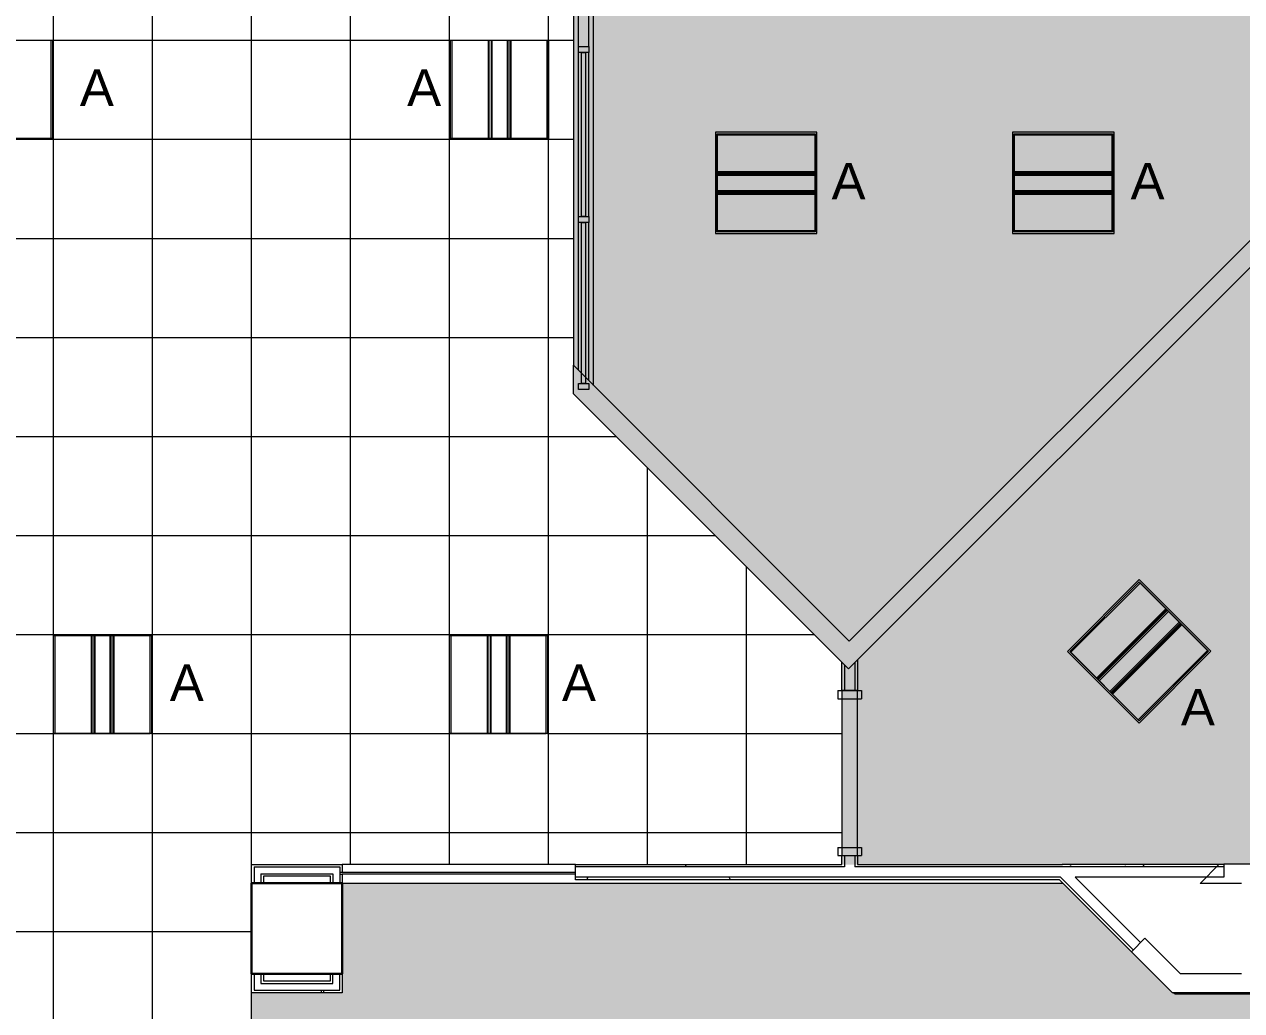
# Model space of a CAD drawing. Header units: inches. Extents: x -1196 to 1003, y -7097 to -4899.
# Drawn here: x -282.1 to 12.9, y -5898.2 to -5659.2 of the extents above; entities that cross this region are included whole.
import ezdxf

# ---------------------------------------------------------------- set-up
doc = ezdxf.new("R2010")
doc.units = ezdxf.units.IN
doc.header["$MEASUREMENT"] = 0
for name, color, linetype, lineweight in [('A-CLNG', 13, 'Continuous', 13), ('A-CLNG-PATT', 13, 'Continuous', 13), ('A-DETL-GENF', 92, 'Continuous', 9), ('A-DOOR', 31, 'Continuous', 13), ('A-DOOR-FRAM', 31, 'Continuous', 20), ('A-GLAZ-CURT', 52, 'Continuous', 9), ('A-GLAZ-CWMG', 51, 'Continuous', 9), ('A-WALL', 113, 'Continuous', 9), ('A-WALL-PATT', 111, 'Continuous', 13), ('E-LITE-EQPM', 33, 'Continuous', 9), ('E-LITE-EQPM-IDEN', 33, 'Continuous', 9), ('I-WALL', 2, 'Continuous', 9), ('S-COLS', 52, 'Continuous', 9)]:
    doc.layers.add(name, color=color, linetype=linetype, lineweight=lineweight)
doc.styles.add('Arial', font='arial.ttf', dxfattribs={"height": 8.851796})
pattern_1 = [(0, (0, 0), (30.72, 7.68), [1.267, -21.773, 1.267, -21.773, -122.88]), (0, (0, 0), (30.72, 7.68), [-46.08, 1.267, -44.813, 1.267, -21.773, -53.76]), (0, (0, 0), (30.72, 7.68), [-115.2, 1.267, -14.093, 1.267, -37.133]), (120, (11.52, 3.84), (-22.011075, 22.7643), [1.267, -21.773, 1.267, -21.773, -122.88]), (120, (11.52, 3.84), (-22.011075, 22.7643), [-46.08, 1.267, -44.813, 1.267, -21.773, -53.76]), (120, (11.52, 3.84), (-22.011075, 22.7643), [-115.2, 1.267, -14.093, 1.267, -37.133]), (240, (15.36, 19.2), (-8.708925, -30.4443), [1.267, -21.773, 1.267, -21.773, -122.88]), (240, (15.36, 19.2), (-8.708925, -30.4443), [-46.08, 1.267, -44.813, 1.267, -21.773, -53.76]), (240, (15.36, 19.2), (-8.708925, -30.4443), [-115.2, 1.267, -14.093, 1.267, -37.133])]

# ---------------------------------------------------------------- blocks, each defined once
blk = doc.blocks.new('Concrete-Rectangular-Column - 24 X 24-V1-FIRST FLOOR RCP')
at = {"layer": 'S-COLS', "lineweight": 30}
for p, q in [((-11, 11), (11, 11)), ((-11, -11), (-11, 11)), ((11, 11), (11, -11)), ((11, -11), (-11, -11))]:
    blk.add_line(p, q, dxfattribs=at)
blk = doc.blocks.new('Rectangular Mullion - 1_5_ x 2_5_ rectangular-4942656-FIRST FLOOR RCP')
at = {"layer": 'A-GLAZ-CWMG'}
for p, q in [((-147.82, -5194.78), (-147.82, -5159.03)), ((-145.32, -5194.78), (-145.32, -5159.03))]:
    blk.add_line(p, q, dxfattribs=at)
blk = doc.blocks.new('Rectangular Mullion - 1_5_ x 2_5_ rectangular-5299781-FIRST FLOOR RCP')
at = {"layer": 'A-GLAZ-CWMG', "lineweight": 20}
for p, q in [((-1.5, 1.25), (0, 1.25)), ((-1.5, -1.25), (-1.5, 1.25)), ((0, 1.25), (0, -1.25)), ((0, -1.25), (-1.5, -1.25))]:
    blk.add_line(p, q, dxfattribs=at)
blk = doc.blocks.new('Rectangular Mullion - 1_5_ x 2_5_ rectangular-4988078-FIRST FLOOR RCP')
at = {"layer": 'A-GLAZ-CWMG'}
for p, q in [((-147.82, -5705.74), (-147.82, -5666.03)), ((-145.32, -5705.74), (-145.32, -5666.03))]:
    blk.add_line(p, q, dxfattribs=at)
blk = doc.blocks.new('System Panel - Glazed-5299815-FIRST FLOOR RCP')
at = {"layer": 'A-GLAZ-CURT', "lineweight": 13}
for p, q in [((-19.48, -0.5), (-19.48, 0.5)), ((-19.48, 0.5), (19.48, 0.5)), ((19.48, 0.5), (19.48, -0.5)), ((19.48, -0.5), (-19.48, -0.5))]:
    blk.add_line(p, q, dxfattribs=at)
blk = doc.blocks.new('Rectangular Mullion - 1_5_ x 2_5_ rectangular-5299771-FIRST FLOOR RCP')
at = {"layer": 'A-GLAZ-CWMG', "lineweight": 20}
for p, q in [((0.75, 1.25), (-0.75, 1.25)), ((-0.75, 1.25), (-0.75, -1.25)), ((0.75, -1.25), (0.75, 1.25)), ((-0.75, -1.25), (0.75, -1.25))]:
    blk.add_line(p, q, dxfattribs=at)
blk = doc.blocks.new('System Panel - Glazed-5299816-FIRST FLOOR RCP')
at = {"layer": 'A-GLAZ-CURT', "lineweight": 13}
for p, q in [((-19.86, -0.5), (-19.86, 0.5)), ((-19.86, 0.5), (19.86, 0.5)), ((19.86, 0.5), (19.86, -0.5)), ((19.86, -0.5), (-19.86, -0.5))]:
    blk.add_line(p, q, dxfattribs=at)
blk = doc.blocks.new('Rectangular Mullion - 1_5_ x 2_5_ rectangular-4988080-FIRST FLOOR RCP')
at = {"layer": 'A-GLAZ-CWMG'}
for p, q in [((-147.82, -5743), (-147.82, -5707.24)), ((-145.32, -5745.5), (-145.32, -5707.24))]:
    blk.add_line(p, q, dxfattribs=at)
blk = doc.blocks.new('Single Flush - OTJ_SOLIDFLUSH_ALUM_D2-5395512-FIRST FLOOR RCP')
at = {"layer": 'A-DOOR-FRAM'}
for p, q in [((-20, -2.875), (-20, 2.875)), ((-20, 2.875), (-18, 2.875)), ((-18, -2.875), (-18, 2.875)), ((18.000004, -2.875), (18.000004, 2.875)), ((18.000004, 2.875), (20.000004, 2.875)), ((20.000004, -2.875), (20.000004, 2.875)), ((-20, -2.875), (-18, -2.875)), ((18.000004, -2.875), (20.000004, -2.875))]:
    blk.add_line(p, q, dxfattribs=at)
blk = doc.blocks.new('L-Recessed-Axis-Plano - 2 X 2-4550865-FIRST FLOOR RCP')
at = {"layer": 'E-LITE-EQPM'}
for p, q in [((11.91, 11.87), (-11.91, 11.87)), ((-11.91, 11.87), (-11.91, -11.88)), ((11.91, -11.88), (11.91, 11.87)), ((-11.88, -11.56), (-11.88, 11.56)), ((-11.88, 11.56), (11.87, 11.56)), ((11.87, 11.56), (11.87, -11.56)), ((-11.88, 2.74), (11.87, 2.74)), ((11.87, 2.51), (-11.88, 2.51)), ((-11.88, 2.3), (11.87, 2.3)), ((-11.88, 2.2), (11.87, 2.2)), ((-11.88, 1.83), (11.87, 1.83)), ((-11.88, -1.83), (11.87, -1.83)), ((-11.88, -2.2), (11.87, -2.2)), ((-11.88, -2.3), (11.87, -2.3)), ((-11.88, -2.51), (11.87, -2.51)), ((-11.88, -2.74), (11.87, -2.74)), ((11.87, -11.56), (-11.88, -11.56)), ((-11.91, -11.88), (11.91, -11.88))]:
    blk.add_line(p, q, dxfattribs=at)
blk = doc.blocks.new('L-Recessed-Axis-Plano - 2 X 2-V70-FIRST FLOOR RCP')
at = {"layer": 'E-LITE-EQPM'}
for p, q in [((-11.91, -11.88), (-11.91, 11.87)), ((-11.91, 11.87), (11.91, 11.87)), ((11.91, 11.87), (11.91, -11.88)), ((11.87, 11.56), (-11.88, 11.56)), ((-11.88, 11.56), (-11.88, 2.55)), ((11.87, 2.55), (11.87, 11.56)), ((-11.88, 2.74), (11.87, 2.74)), ((-11.88, 2.56), (-11.88, 2.49)), ((-11.88, 2.56), (11.87, 2.56)), ((-11.88, 2.49), (-11.88, 2.05)), ((-11.88, 2.49), (11.87, 2.49)), ((-11.88, 2.05), (-11.88, 1.83)), ((-11.88, 2.05), (11.87, 2.05)), ((-11.88, 1.83), (-11.88, -1.83)), ((-11.88, 1.83), (11.87, 1.83)), ((11.87, 2.49), (11.87, 2.56)), ((11.87, 2.05), (11.87, 2.49)), ((11.87, 1.83), (11.87, 2.05)), ((11.87, -1.83), (11.87, 1.83)), ((-11.88, -1.83), (-11.88, -2.05)), ((-11.88, -1.83), (11.87, -1.83)), ((-11.88, -2.05), (-11.88, -2.49)), ((-11.88, -2.05), (11.87, -2.05)), ((-11.88, -2.49), (-11.88, -2.56)), ((11.87, -2.49), (-11.88, -2.49)), ((-11.88, -2.55), (-11.88, -11.56)), ((-11.88, -2.56), (11.87, -2.56)), ((-11.88, -2.74), (11.87, -2.74)), ((11.87, -2.05), (11.87, -1.83)), ((11.87, -2.49), (11.87, -2.05)), ((11.87, -2.56), (11.87, -2.49)), ((11.87, -11.56), (11.87, -2.55)), ((-11.88, -11.56), (11.87, -11.56)), ((11.91, -11.88), (-11.91, -11.88))]:
    blk.add_line(p, q, dxfattribs=at)

msp = doc.modelspace()

# ---------------------------------------------------------------- hatches: boundary and pattern name
at = {"layer": 'A-CLNG-PATT'}
h = msp.add_hatch(dxfattribs=at)
h.set_pattern_fill('FP_12', color=256, style=0, pattern_type=2)
h.set_pattern_definition([(90, (-155.06, -5975.076), (24, -1e-15), []), (0, (-155.06, -5975.076), (0, -24), [])])
h.paths.add_polyline_path([(-353.52, -6366.04), (-334.75, -6347.28), (-300.19, -6347.28), (-300.19, -6353.28), (-291.06, -6353.28), (-291.06, -6363.28), (-237.06, -6363.28), (-237.06, -6353.28), (-227.06, -6353.28), (-227.06, -6347.28), (322.44, -6347.28), (322.42, -6263.08), (-227.06, -6263.08), (-227.06, -5862.78), (-83.94, -5862.78), (-83.94, -5813.77), (-149.01, -5748.71), (-149.01, -5627.86), (-205.06, -5627.86), (-205.06, -5649.28), (-227.06, -5649.28), (-227.06, -5627.86), (-276.76, -5627.86), (-276.76, -5627.28), (-286.06, -5627.28), (-286.06, -5649.28), (-290.94, -5649.28), (-290.94, -5633.28), (-440.19, -5633.28), (-440.19, -5649.28), (-445.06, -5649.28), (-445.06, -6236.97), (-463.83, -6255.73), (-353.89, -6365.68)], flags=0)
h.paths.add_polyline_path([(-265.49, -6310.89), (-275.06, -6310.86), (-275.06, -6287.08), (-251.31, -6287.11), (-251.31, -6310.89), (-265.23, -6310.89)], flags=0)
h.paths.add_polyline_path([(-361.67, -6310.89), (-370.81, -6310.86), (-370.81, -6287.08), (-347.06, -6287.11), (-347.06, -6310.89), (-361.5, -6310.89)], flags=0)
h.paths.add_polyline_path([(-140.81, -6310.89), (-155.06, -6310.86), (-155.06, -6287.08), (-131.31, -6287.11), (-131.31, -6310.89), (-140.7, -6310.89)], flags=0)
h.paths.add_polyline_path([(-20.81, -6310.89), (-35.06, -6310.86), (-35.06, -6287.08), (-11.31, -6287.11), (-11.31, -6310.89), (-20.7, -6310.89)], flags=0)
h.paths.add_polyline_path([(214.33, -6310.89), (204.94, -6310.86), (204.94, -6287.08), (228.69, -6287.11), (228.69, -6310.89), (214.44, -6310.89)], flags=0)
h.paths.add_polyline_path([(99.12, -6310.89), (84.94, -6310.86), (84.94, -6287.08), (108.69, -6287.11), (108.69, -6310.89), (99.19, -6310.89)], flags=0)
h.paths.add_polyline_path([(-370.5, -6310.86), (-361.67, -6310.86), (-361.67, -6287.11), (-370.5, -6287.11), (-370.5, -6308.54)], flags=0)
h.paths.add_polyline_path([(-360.76, -6310.86), (-357.11, -6310.86), (-357.11, -6287.11), (-360.76, -6287.11), (-360.76, -6309.52)], flags=0)
h.paths.add_polyline_path([(-266.38, -6310.86), (-265.92, -6310.86), (-265.92, -6287.11), (-274.75, -6287.11), (-274.75, -6310.86), (-268.56, -6310.86)], flags=0)
h.paths.add_polyline_path([(-261.36, -6310.86), (-261.36, -6287.11), (-265.01, -6287.11), (-265.01, -6310.86)], flags=0)
h.paths.add_polyline_path([(-347.37, -6310.86), (-347.37, -6287.11), (-356.2, -6287.11), (-356.17, -6310.86), (-353.52, -6310.86)], flags=0)
h.paths.add_polyline_path([(-140.45, -6310.86), (-131.62, -6310.86), (-131.62, -6287.11), (-140.45, -6287.11), (-140.45, -6309.97)], flags=0)
h.paths.add_polyline_path([(-145.01, -6310.86), (-141.36, -6310.86), (-141.36, -6287.11), (-145.01, -6287.11), (-145.01, -6309.52)], flags=0)
h.paths.add_polyline_path([(-145.92, -6310.86), (-145.92, -6287.11), (-154.75, -6287.11), (-154.75, -6310.86)], flags=0)
h.paths.add_polyline_path([(-260.45, -6310.86), (-251.62, -6310.86), (-251.62, -6287.11), (-260.45, -6287.11), (-260.45, -6310.13)], flags=0)
h.paths.add_polyline_path([(219.55, -6310.86), (228.38, -6310.86), (228.38, -6287.11), (219.55, -6287.11), (219.55, -6309.97)], flags=0)
h.paths.add_polyline_path([(205.25, -6310.86), (214.08, -6310.86), (214.08, -6287.11), (205.25, -6287.11), (205.25, -6308.54)], flags=0)
h.paths.add_polyline_path([(108.38, -6310.86), (108.38, -6287.11), (99.55, -6287.11), (99.55, -6310.86)], flags=0)
h.paths.add_polyline_path([(-34.75, -6310.86), (-25.92, -6310.86), (-25.92, -6287.11), (-34.75, -6287.11), (-34.75, -6308.54)], flags=0)
h.paths.add_polyline_path([(-11.62, -6310.86), (-11.62, -6287.11), (-20.45, -6287.11), (-20.45, -6310.86)], flags=0)
h.paths.add_polyline_path([(-21.36, -6310.86), (-21.36, -6287.11), (-25.01, -6287.11), (-25.01, -6310.86)], flags=0)
h.paths.add_polyline_path([(218.64, -6310.86), (218.64, -6287.11), (214.99, -6287.11), (214.99, -6310.86)], flags=0)
h.paths.add_polyline_path([(98.64, -6310.86), (98.64, -6287.11), (94.99, -6287.11), (94.99, -6310.86)], flags=0)
h.paths.add_polyline_path([(94.08, -6310.86), (94.08, -6287.11), (85.25, -6287.11), (85.25, -6310.86)], flags=0)
h.paths.add_polyline_path([(-265.67, -6190.89), (-275.06, -6190.86), (-275.06, -6167.08), (-251.31, -6167.11), (-251.31, -6190.89), (-265.56, -6190.89)], flags=0)
h.paths.add_polyline_path([(-357.11, -6190.89), (-370.81, -6190.86), (-370.81, -6167.08), (-347.06, -6167.11), (-347.06, -6190.89), (-356.89, -6190.89)], flags=0)
h.paths.add_polyline_path([(-351.53, -6190.86), (-347.37, -6190.86), (-347.37, -6167.11), (-356.2, -6167.11), (-356.2, -6190.86)], flags=0)
h.paths.add_polyline_path([(-370.5, -6190.86), (-361.67, -6190.86), (-361.67, -6167.11), (-370.5, -6167.11), (-370.5, -6188.54)], flags=0)
h.paths.add_polyline_path([(-251.62, -6190.86), (-251.62, -6167.11), (-260.45, -6167.11), (-260.45, -6190.86), (-258.29, -6190.86)], flags=0)
h.paths.add_polyline_path([(-261.36, -6190.86), (-261.36, -6167.11), (-265.01, -6167.11), (-265.01, -6190.86)], flags=0)
h.paths.add_polyline_path([(-274.75, -6190.86), (-265.92, -6190.86), (-265.92, -6167.11), (-274.75, -6167.11), (-274.75, -6188.54)], flags=0)
h.paths.add_polyline_path([(-357.11, -6190.86), (-357.11, -6167.11), (-360.76, -6167.11), (-360.76, -6190.86)], flags=0)
h.paths.add_polyline_path([(-385.06, -6138.28), (-385.06, -5877.9), (-305.81, -5877.9), (-305.81, -5824.15), (-319.69, -5824.15), (-319.69, -5713.09), (-385.06, -5713.09), (-385.06, -5709.34), (-286.06, -5709.34), (-286.06, -5713.09), (-302.06, -5713.09), (-302.06, -6089.62), (-381.31, -6122.46), (-381.31, -6138.28), (-384.44, -6138.28)], flags=0)
h.paths.add_polyline_path([(-399.43, -6070.89), (-418.81, -6070.86), (-418.81, -6047.08), (-395.06, -6047.11), (-395.06, -6070.89), (-395.37, -6070.89)], flags=0)
h.paths.add_polyline_path([(-260.62, -6070.89), (-275.06, -6070.86), (-275.06, -6047.08), (-251.31, -6047.11), (-251.31, -6070.89), (-260.45, -6070.89)], flags=0)
h.paths.add_polyline_path([(-399.43, -6070.86), (-395.37, -6070.86), (-395.37, -6047.11), (-404.2, -6047.11), (-404.2, -6070.86)], flags=0)
h.paths.add_polyline_path([(-408.76, -6070.86), (-405.11, -6070.86), (-405.11, -6047.11), (-408.76, -6047.11), (-408.76, -6069.52)], flags=0)
h.paths.add_polyline_path([(-409.67, -6070.86), (-409.67, -6047.11), (-418.5, -6047.11), (-418.5, -6070.86), (-417.3, -6070.86)], flags=0)
h.paths.add_polyline_path([(-274.75, -6070.86), (-265.92, -6070.86), (-265.92, -6047.11), (-274.75, -6047.11), (-274.75, -6068.54)], flags=0)
h.paths.add_polyline_path([(-261.36, -6070.86), (-261.36, -6047.11), (-265.01, -6047.11), (-265.01, -6070.86)], flags=0)
h.paths.add_polyline_path([(-260.45, -6070.86), (-251.62, -6070.86), (-251.62, -6047.11), (-260.45, -6047.11), (-260.45, -6069.97)], flags=0)
h.paths.add_polyline_path([(-404.56, -5950.89), (-418.81, -5950.86), (-418.81, -5927.08), (-395.06, -5927.11), (-395.06, -5950.89), (-404.45, -5950.89)], flags=0)
h.paths.add_polyline_path([(-408.76, -5950.86), (-405.11, -5950.86), (-405.11, -5927.11), (-408.76, -5927.11), (-408.76, -5949.52)], flags=0)
h.paths.add_polyline_path([(-399.43, -5950.86), (-395.37, -5950.86), (-395.37, -5927.11), (-404.2, -5927.11), (-404.2, -5950.86), (-400.48, -5950.86)], flags=0)
h.paths.add_polyline_path([(-409.67, -5950.86), (-409.67, -5927.11), (-418.5, -5927.11), (-418.5, -5950.86)], flags=0)
h.paths.add_polyline_path([(-265.67, -5950.49), (-275.06, -5950.46), (-275.06, -5926.68), (-251.31, -5926.71), (-251.31, -5950.49), (-265.56, -5950.49)], flags=0)
h.paths.add_polyline_path([(-274.75, -5950.46), (-265.92, -5950.46), (-265.92, -5926.71), (-274.75, -5926.71), (-274.75, -5948.15)], flags=0)
h.paths.add_polyline_path([(-265.01, -5950.46), (-261.36, -5950.46), (-261.36, -5926.71), (-265.01, -5926.71), (-265.01, -5949.12)], flags=0)
h.paths.add_polyline_path([(-251.62, -5950.46), (-251.62, -5926.71), (-260.45, -5926.71), (-260.45, -5950.46), (-256.05, -5950.46)], flags=0)
h.paths.add_polyline_path([(-361.01, -5854.89), (-371.06, -5854.86), (-371.06, -5831.08), (-347.31, -5831.11), (-347.31, -5854.89), (-357.36, -5854.89)], flags=0)
h.paths.add_polyline_path([(-370.75, -5854.86), (-361.92, -5854.86), (-361.92, -5831.11), (-370.75, -5831.11), (-370.75, -5852.54)], flags=0)
h.paths.add_polyline_path([(-357.36, -5854.86), (-357.36, -5831.11), (-361.01, -5831.11), (-361.01, -5854.86)], flags=0)
h.paths.add_polyline_path([(-356.45, -5854.86), (-347.62, -5854.86), (-347.62, -5831.11), (-356.45, -5831.11), (-356.45, -5853.97)], flags=0)
h.paths.add_polyline_path([(-265.23, -5831.08), (-275.06, -5831.04), (-275.06, -5807.26), (-251.31, -5807.29), (-251.31, -5831.08), (-265.01, -5831.08)], flags=0)
h.paths.add_polyline_path([(-164.62, -5831.08), (-179.06, -5831.04), (-179.06, -5807.26), (-155.31, -5807.29), (-155.31, -5831.08), (-164.45, -5831.08)], flags=0)
h.paths.add_polyline_path([(-164.45, -5831.04), (-155.62, -5831.04), (-155.62, -5807.29), (-164.45, -5807.29), (-164.45, -5830.16)], flags=0)
h.paths.add_polyline_path([(-169.01, -5831.04), (-165.36, -5831.04), (-165.36, -5807.29), (-169.01, -5807.29), (-169.01, -5829.71)], flags=0)
h.paths.add_polyline_path([(-169.92, -5831.04), (-169.92, -5807.29), (-178.75, -5807.29), (-178.75, -5831.04)], flags=0)
h.paths.add_polyline_path([(-265.01, -5831.04), (-261.36, -5831.04), (-261.36, -5807.29), (-265.01, -5807.29), (-265.01, -5829.71)], flags=0)
h.paths.add_polyline_path([(-251.62, -5831.04), (-251.62, -5807.29), (-260.45, -5807.29), (-260.45, -5831.04)], flags=0)
h.paths.add_polyline_path([(-265.92, -5831.04), (-265.92, -5807.29), (-274.75, -5807.29), (-274.75, -5831.04)], flags=0)
h.paths.add_polyline_path([(-409.24, -5830.89), (-418.81, -5830.86), (-418.81, -5807.08), (-395.06, -5807.11), (-395.06, -5830.89), (-408.98, -5830.89)], flags=0)
h.paths.add_polyline_path([(-395.37, -5830.86), (-395.37, -5807.11), (-404.2, -5807.11), (-404.2, -5830.86), (-397.41, -5830.86)], flags=0)
h.paths.add_polyline_path([(-418.5, -5830.86), (-409.67, -5830.86), (-409.67, -5807.11), (-418.5, -5807.11), (-418.5, -5828.54)], flags=0)
h.paths.add_polyline_path([(-405.11, -5830.86), (-405.11, -5807.11), (-408.76, -5807.11), (-408.76, -5830.86)], flags=0)
h.paths.add_polyline_path([(-356.7, -5758.89), (-371.06, -5758.86), (-371.06, -5735.08), (-347.31, -5735.11), (-347.31, -5758.89), (-356.62, -5758.89)], flags=0)
h.paths.add_polyline_path([(-370.75, -5758.86), (-361.92, -5758.86), (-361.92, -5735.11), (-370.75, -5735.11), (-370.75, -5756.54)], flags=0)
h.paths.add_polyline_path([(-357.36, -5758.86), (-357.36, -5735.11), (-361.01, -5735.11), (-361.01, -5758.86)], flags=0)
h.paths.add_polyline_path([(-356.45, -5758.86), (-347.62, -5758.86), (-347.62, -5735.11), (-356.45, -5735.11), (-356.45, -5757.97)], flags=0)
h.paths.add_polyline_path([(-418.5, -5686.89), (-418.5, -5663.08), (-394.75, -5663.11), (-394.75, -5686.89), (-418.19, -5686.89)], flags=0)
h.paths.add_polyline_path([(-164.63, -5686.89), (-178.81, -5686.86), (-178.81, -5663.08), (-155.06, -5663.11), (-155.06, -5686.89), (-164.56, -5686.89)], flags=0)
h.paths.add_polyline_path([(-289.75, -5686.89), (-299.06, -5686.86), (-299.06, -5663.08), (-275.31, -5663.11), (-275.31, -5686.89), (-289.67, -5686.89)], flags=0)
h.paths.add_polyline_path([(-168.76, -5686.86), (-165.11, -5686.86), (-165.11, -5663.11), (-168.76, -5663.11), (-168.76, -5685.52)], flags=0)
h.paths.add_polyline_path([(-169.67, -5686.86), (-169.67, -5663.11), (-178.5, -5663.11), (-178.5, -5686.86), (-172.09, -5686.86)], flags=0)
h.paths.add_polyline_path([(-399.43, -5686.86), (-395.06, -5686.86), (-395.06, -5663.11), (-403.89, -5663.11), (-403.89, -5686.86), (-401.35, -5686.86)], flags=0)
h.paths.add_polyline_path([(-405.69, -5686.86), (-404.8, -5686.86), (-404.8, -5663.11), (-408.45, -5663.11), (-408.45, -5686.86), (-407.52, -5686.86)], flags=0)
h.paths.add_polyline_path([(-418.19, -5686.86), (-409.36, -5686.86), (-409.36, -5663.11), (-418.19, -5663.11), (-418.19, -5684.54)], flags=0)
h.paths.add_polyline_path([(-164.2, -5686.86), (-155.37, -5686.86), (-155.37, -5663.11), (-164.2, -5663.11), (-164.2, -5685.97)], flags=0)
h.paths.add_polyline_path([(-275.62, -5686.86), (-275.62, -5663.11), (-284.45, -5663.11), (-284.45, -5686.86)], flags=0)
h.paths.add_polyline_path([(-286.06, -5686.86), (-285.36, -5686.86), (-285.36, -5663.11), (-289.01, -5663.11), (-289.01, -5686.86)], flags=0)
h.paths.add_polyline_path([(-297.9, -5686.86), (-289.92, -5686.86), (-289.92, -5663.11), (-298.75, -5663.11), (-298.75, -5686.86)], flags=0)
h = msp.add_hatch(dxfattribs=at)
h.set_pattern_fill('FP_1', color=256, style=0, pattern_type=2)
h.set_pattern_definition(pattern_1)
h.paths.add_polyline_path([(-227.06, -6263.08), (322.42, -6263.04), (322.42, -6138.28), (315.01, -6138.28), (315.36, -6141.37), (316.2, -6145.36), (317.6, -6149.15), (318.58, -6152.98), (319.19, -6157.08), (319.36, -6161.15), (319.1, -6165.24), (318.42, -6169.29), (317.31, -6173.25), (316.22, -6177.6), (315.57, -6182.03), (315.37, -6186.53), (315.67, -6191.28), (316.36, -6195.57), (317.59, -6200.12), (318.91, -6203.98), (319.86, -6208.38), (320.3, -6212.44), (320.31, -6216.58), (319.84, -6220.85), (318.92, -6225.05), (317.54, -6229.12), (316.75, -6233.5), (316.41, -6237.25), (316.42, -6241.36), (316.8, -6245.46), (317.56, -6249.5), (317.56, -6258.45), (315.96, -6254.34), (314.75, -6250.1), (313.94, -6245.76), (313.54, -6241.37), (313.55, -6236.96), (313.96, -6232.57), (314.79, -6228.24), (316.1, -6224.43), (316.99, -6220.51), (317.43, -6216.5), (317.42, -6212.44), (316.96, -6208.38), (316.03, -6204.39), (314.71, -6200.53), (313.51, -6195.96), (312.75, -6191.07), (312.49, -6186.53), (312.7, -6181.77), (313.4, -6177.02), (314.57, -6172.36), (315.61, -6168.66), (316.25, -6164.88), (316.48, -6161.04), (316.31, -6157.17), (315.71, -6153.31), (314.7, -6149.54), (313.35, -6145.89), (312.51, -6141.74), (312.12, -6138.28), (252.94, -6138.28), (252.94, -6107.28), (314.54, -6107.28), (314.54, -5867.99), (311.65, -5867.94), (299, -5879.78), (274.94, -5879.78), (274.94, -5889.28), (252.94, -5889.28), (252.94, -5875.3), (141.14, -5763.5), (39.81, -5864.84), (39.81, -5894.15), (-3.19, -5894.15), (-3.47, -5893.87), (-3.85, -5893.87), (-30.44, -5867.28), (-205.06, -5867.28), (-205.06, -5893.87), (-227.06, -5893.87), (-227.06, -6107.28), (-210.06, -6107.28), (-210.06, -5929.87), (-209.56, -5929.87), (-209.56, -6107.28), (-205.06, -6107.28), (-205.06, -6117.78), (12.94, -6117.78), (12.94, -6107.28), (34.94, -6107.28), (34.94, -6117.78), (216.94, -6117.78), (216.94, -6118.78), (34.94, -6118.78), (34.94, -6129.28), (12.94, -6129.28), (12.94, -6118.78), (-205.06, -6118.78), (-205.06, -6138.28), (-227.06, -6138.28), (-227.06, -6149.89)], flags=0)
h.paths.add_polyline_path([(213.98, -6094.28), (-195.56, -6094.28), (-195.56, -5902.28), (274.94, -5902.28), (274.94, -6094.28), (252.94, -6094.28)], flags=0)
h.paths.add_polyline_path([(273.94, -5867.28), (274.94, -5867.28), (267.72, -5865.68), (267.63, -5865.24), (267.17, -5864.78), (264.67, -5864.78), (264.67, -5862.28), (263.63, -5864.78), (266.13, -5867.28), (271.02, -5867.28)], flags=0)
h.paths.add_polyline_path([(312.51, -5867.14), (314.54, -5867.13), (314.54, -5865.24)], flags=0)
at = {"layer": 'A-DETL-GENF'}
h = msp.add_hatch(color=253, dxfattribs=at)
h.paths.add_polyline_path([(-96.31, -7097.28), (1002.44, -7097.28), (1002.44, -5859.78), (322.42, -5859.78), (322.44, -6330.92), (683.59, -6330.92), (683.59, -6624.92), (559.5, -6624.92), (559.5, -6380.94), (274.94, -6380.94), (274.94, -6852.28), (-475.06, -6852.28), (-475.06, -7097.28), (-115.06, -7097.28)], flags=0)
h.paths.add_polyline_path([(607.07, -6718.44), (607.07, -6718.44), (607.07, -6718.11)], flags=0)
h.paths.add_polyline_path([(703.07, -6718.44), (703.07, -6718.44), (703.07, -6718.11)], flags=0)
h.paths.add_polyline_path([(415.07, -6718.44), (415.07, -6718.44), (415.07, -6718.11)], flags=0)
h.paths.add_polyline_path([(511.07, -6718.44), (511.07, -6718.44), (511.07, -6718.11)], flags=0)
h.paths.add_polyline_path([(319.07, -6718.44), (319.07, -6718.44), (319.07, -6718.11)], flags=0)
h.paths.add_polyline_path([(481.7, -6462.6), (481.7, -6462.6), (481.7, -6461.7)], flags=0)
h.paths.add_polyline_path([(-1005.67, -6377.88), (-1002.51, -6377.88), (-1002.51, -6251.58), (-715.06, -6251.58), (-715.06, -5622.4), (-875.59, -5622.4), (-875.59, -5364.35), (-276.76, -5364.35), (-276.76, -5627.86), (-149.01, -5627.86), (-149.01, -5748.71), (-83.94, -5813.77), (-83.92, -5862.8), (39.67, -5862.8), (154.2, -5748.27), (42.44, -5636.51), (42.44, -4899.28), (-1195.06, -4899.28), (-1195.06, -6377.88), (-1157.23, -6377.88)], flags=0)
h.paths.add_polyline_path([(703.45, -6310.98), (703.45, -6310.98), (703.45, -6310.76)], flags=0)
h.paths.add_polyline_path([(703.48, -6140.42), (703.48, -6140.42), (703.48, -6139.81)], flags=0)
h.paths.add_polyline_path([(-249.39, -5477.1), (-249.39, -5477.1), (-249.39, -5476.71)], flags=0)
at = {"layer": 'A-WALL-PATT', "lineweight": 9}
h = msp.add_hatch(dxfattribs=at)
h.set_pattern_fill('FP_1', color=256, style=0, pattern_type=2)
h.set_pattern_definition(pattern_1)
h.paths.add_polyline_path([(-148.56, -5863.4), (-83.32, -5863.4), (-83.35, -5862.8), (-148.56, -5862.84)], flags=0)
h.paths.add_polyline_path([(-29.9, -5863.4), (-30.5, -5862.8), (-80.82, -5862.8), (-80.81, -5863.4), (-29.93, -5863.4)], flags=0)
h = msp.add_hatch(dxfattribs=at)
h.set_pattern_fill('FP_1', color=256, style=0, pattern_type=2)
h.set_pattern_definition(pattern_1)
h.paths.add_polyline_path([(-1.93, -5863.37), (6.88, -5863.37), (7.45, -5862.8), (-30.5, -5862.8), (-29.9, -5863.37), (-3.19, -5863.37)], flags=0)
h = msp.add_hatch(dxfattribs=at)
h.set_pattern_fill('FP_1', color=256, style=0, pattern_type=2)
h.set_pattern_definition(pattern_1)
h.paths.add_polyline_path([(-80.19, -5866.53), (-30.31, -5866.53), (-30.93, -5865.9), (-148.56, -5865.9), (-148.56, -5866.53), (-80.82, -5866.53)], flags=0)

# ---------------------------------------------------------------- linework, layer by layer
at = {"layer": 'A-CLNG'}
for p, q in [((-90, -5685.33), (-114.62, -5685.33)), ((-114.62, -5685.33), (-114.62, -5709.89)), ((-90, -5709.89), (-90, -5685.33)), ((-18, -5685.33), (-42.62, -5685.33)), ((-42.62, -5685.33), (-42.62, -5709.89)), ((-18, -5709.89), (-18, -5685.33)), ((-114.62, -5709.89), (-90, -5709.89)), ((-42.62, -5709.89), (-18, -5709.89)), ((-11.87, -5793.76), (-29.28, -5811.17)), ((5.5, -5811.13), (-11.87, -5793.76)), ((-29.28, -5811.17), (-11.92, -5828.54)), ((-11.92, -5828.54), (5.5, -5811.13)), ((-148.56, -5862.78), (-205.06, -5862.78)), ((-205.06, -5867.28), (-30.44, -5867.28)), ((-227.06, -6107.28), (-227.06, -5893.87)), ((-3.47, -5893.87), (-3.19, -5894.15)), ((-3.19, -5894.15), (39.81, -5894.15))]:
    msp.add_line(p, q, dxfattribs=at)
at = {"layer": 'A-WALL'}
for p, q in [((-149.01, -5627.28), (-149.01, -5741.81)), ((-144.13, -5746.69), (-144.13, -5627.28))]:
    msp.add_line(p, q, dxfattribs=at)
at = {"layer": 'A-WALL', "lineweight": 13}
for p, q in [((-82.16, -5808.67), (62.68, -5663.83)), ((-82.33, -5815.38), (65.95, -5667.1)), ((-149.01, -5741.81), (-82.16, -5808.67)), ((-149.01, -5748.71), (-149.01, -5741.81)), ((-149.01, -5748.71), (-82.33, -5815.38)), ((-83.32, -5814.4), (-83.32, -5820.65)), ((-80.82, -5813.87), (-80.82, -5820.65)), ((-83.32, -5860.65), (-83.32, -5863.4)), ((-80.82, -5860.65), (-80.82, -5863.4)), ((2.88, -5867.37), (7.5, -5862.74)), ((39.56, -5862.74), (8.64, -5862.74)), ((-226.44, -5863.4), (-205.69, -5863.4)), ((-226.44, -5863.4), (-226.44, -5867.28)), ((-224.81, -5865.03), (-207.31, -5865.03)), ((-224.81, -5865.03), (-224.81, -5867.28)), ((-207.31, -5865.03), (-207.31, -5867.28)), ((-205.69, -5863.4), (-205.69, -5867.28)), ((-205.69, -5864.65), (-205.06, -5864.65)), ((-205.69, -5865.15), (-205.06, -5865.15)), ((-83.32, -5863.4), (-148.56, -5863.4)), ((-148.56, -5865.15), (-148.56, -5864.65)), ((-29.9, -5863.4), (-80.82, -5863.4)), ((-29.93, -5863.37), (-29.9, -5863.4)), ((8.64, -5863.37), (-29.93, -5863.37)), ((-30.93, -5865.9), (-148.56, -5865.9)), ((-13.34, -5883.49), (-30.93, -5865.9)), ((12.94, -5867.37), (2.88, -5867.37)), ((-10.52, -5880.66), (-13.79, -5883.93)), ((-10.52, -5880.66), (-1.93, -5889.24)), ((-3.85, -5893.87), (-13.79, -5883.93)), ((-226.44, -5889.28), (-226.44, -5893.24)), ((-224.81, -5889.28), (-224.81, -5891.62)), ((-207.31, -5891.62), (-207.31, -5889.28)), ((-205.69, -5893.24), (-205.69, -5889.28)), ((-1.93, -5889.24), (12.94, -5889.24)), ((-224.81, -5891.62), (-207.31, -5891.62)), ((-226.44, -5893.24), (-205.69, -5893.24)), ((-210.06, -5893.87), (-210.06, -5893.24)), ((-209.56, -5893.87), (-209.56, -5893.24)), ((39.56, -5893.87), (-3.85, -5893.87))]:
    msp.add_line(p, q, dxfattribs=at)
at = {"layer": 'I-WALL', "lineweight": 13}
for p, q in [((-83.94, -5820.65), (-83.94, -5813.77)), ((-80.19, -5813.25), (-80.19, -5820.65)), ((-80.19, -5820.65), (-83.94, -5820.65)), ((-227.06, -5862.78), (-205.06, -5862.78)), ((-227.06, -5867.28), (-227.06, -5862.78)), ((-205.06, -5862.78), (-205.06, -5864.65)), ((-148.56, -5862.78), (-83.94, -5862.78)), ((-148.56, -5864.65), (-148.56, -5862.78)), ((-83.94, -5862.78), (-83.94, -5860.65)), ((-83.94, -5860.65), (-80.19, -5860.65)), ((-80.19, -5860.65), (-80.19, -5862.78)), ((-80.19, -5862.78), (-30.52, -5862.78)), ((-30.55, -5862.74), (8.64, -5862.74)), ((-30.52, -5862.78), (-30.55, -5862.74)), ((8.64, -5862.74), (8.64, -5865.87)), ((-207.94, -5865.65), (-224.19, -5865.65)), ((-224.19, -5865.65), (-224.19, -5867.28)), ((-207.94, -5867.28), (-207.94, -5865.65)), ((-205.06, -5864.65), (-148.56, -5864.65)), ((-148.56, -5865.15), (-205.06, -5865.15)), ((-205.06, -5865.15), (-205.06, -5867.28)), ((-148.56, -5866.53), (-148.56, -5865.15)), ((-31.19, -5866.53), (-148.56, -5866.53)), ((-13.79, -5883.93), (-31.19, -5866.53)), ((-27.43, -5865.87), (-11.58, -5881.72)), ((8.64, -5865.87), (-27.43, -5865.87)), ((-227.06, -5893.87), (-227.06, -5889.28)), ((-224.19, -5889.28), (-224.19, -5890.99)), ((-207.94, -5890.99), (-207.94, -5889.28)), ((-205.06, -5889.28), (-205.06, -5893.87)), ((-224.19, -5890.99), (-207.94, -5890.99)), ((-205.06, -5893.87), (-227.06, -5893.87))]:
    msp.add_line(p, q, dxfattribs=at)
at = {"layer": 'I-WALL'}
for p, q in [((-83.94, -5820.65), (-83.94, -5860.65)), ((-80.19, -5860.65), (-80.19, -5820.65))]:
    msp.add_line(p, q, dxfattribs=at)

# ---------------------------------------------------------------- block references
at = {"layer": 'A-DOOR', "rotation": 269.9999999999999}
msp.add_blockref('Single Flush - OTJ_SOLIDFLUSH_ALUM_D2-5395512-FIRST FLOOR RCP', (-82.07, -5840.65), dxfattribs=at)
at = {"layer": 'A-GLAZ-CURT', "rotation": 90.00000000000017}
for name, p in [('System Panel - Glazed-5299816-FIRST FLOOR RCP', (-146.57, -5685.88)), ('System Panel - Glazed-5299815-FIRST FLOOR RCP', (-146.57, -5726.72))]:
    msp.add_blockref(name, p, dxfattribs=at)
at = {"layer": 'A-GLAZ-CWMG'}
for name, p in [('Rectangular Mullion - 1_5_ x 2_5_ rectangular-4942656-FIRST FLOOR RCP', (0, -469.75)), ('Rectangular Mullion - 1_5_ x 2_5_ rectangular-4988078-FIRST FLOOR RCP', (0, 0)), ('Rectangular Mullion - 1_5_ x 2_5_ rectangular-4988080-FIRST FLOOR RCP', (0, 0))]:
    msp.add_blockref(name, p, dxfattribs=at)
at = {"layer": 'A-GLAZ-CWMG', "extrusion": (0, 0, -1), "rotation": 89.99999999999984}
for p in [(146.57, -5665.28), (146.57, -5706.49)]:
    msp.add_blockref('Rectangular Mullion - 1_5_ x 2_5_ rectangular-5299771-FIRST FLOOR RCP', p, dxfattribs=at)
at = {"layer": 'A-GLAZ-CWMG', "rotation": 270.0000000000002}
msp.add_blockref('Rectangular Mullion - 1_5_ x 2_5_ rectangular-5299781-FIRST FLOOR RCP', (-146.57, -5747.7), dxfattribs=at)
at = {"layer": 'E-LITE-EQPM', "rotation": 269.9999999999999}
for p in [(-287.19, -5674.98), (-166.94, -5674.98), (-263.19, -5819.17), (-167.19, -5819.17)]:
    msp.add_blockref('L-Recessed-Axis-Plano - 2 X 2-V70-FIRST FLOOR RCP', p, dxfattribs=at)
at = {"layer": 'E-LITE-EQPM', "extrusion": (0, 0, -1)}
for p, rotation in [((102.31, -5697.61), 180), ((30.31, -5697.61), 180), ((11.89, -5811.15), 134.9999999999997)]:
    msp.add_blockref('L-Recessed-Axis-Plano - 2 X 2-4550865-FIRST FLOOR RCP', p, dxfattribs=dict(at, rotation=rotation))
at = {"layer": 'S-COLS'}
msp.add_blockref('Concrete-Rectangular-Column - 24 X 24-V1-FIRST FLOOR RCP', (-216.06, -5878.28), dxfattribs=at)

# ---------------------------------------------------------------- texts
at = {"layer": 'E-LITE-EQPM-IDEN', "char_height": 8.85, "width": 9.828, "attachment_point": 2, "line_spacing_factor": 0.938532, "style": 'Arial'}
for insert in [(-264.54, -5670.13), (-185.22, -5670.13), (-82.34, -5692.76), (-9.87, -5692.76), (-242.75, -5814.32), (-147.69, -5814.32), (2.33, -5820.23)]:
    msp.add_mtext('A', dxfattribs=dict(at, insert=insert))

doc.saveas('drawing.dxf')
